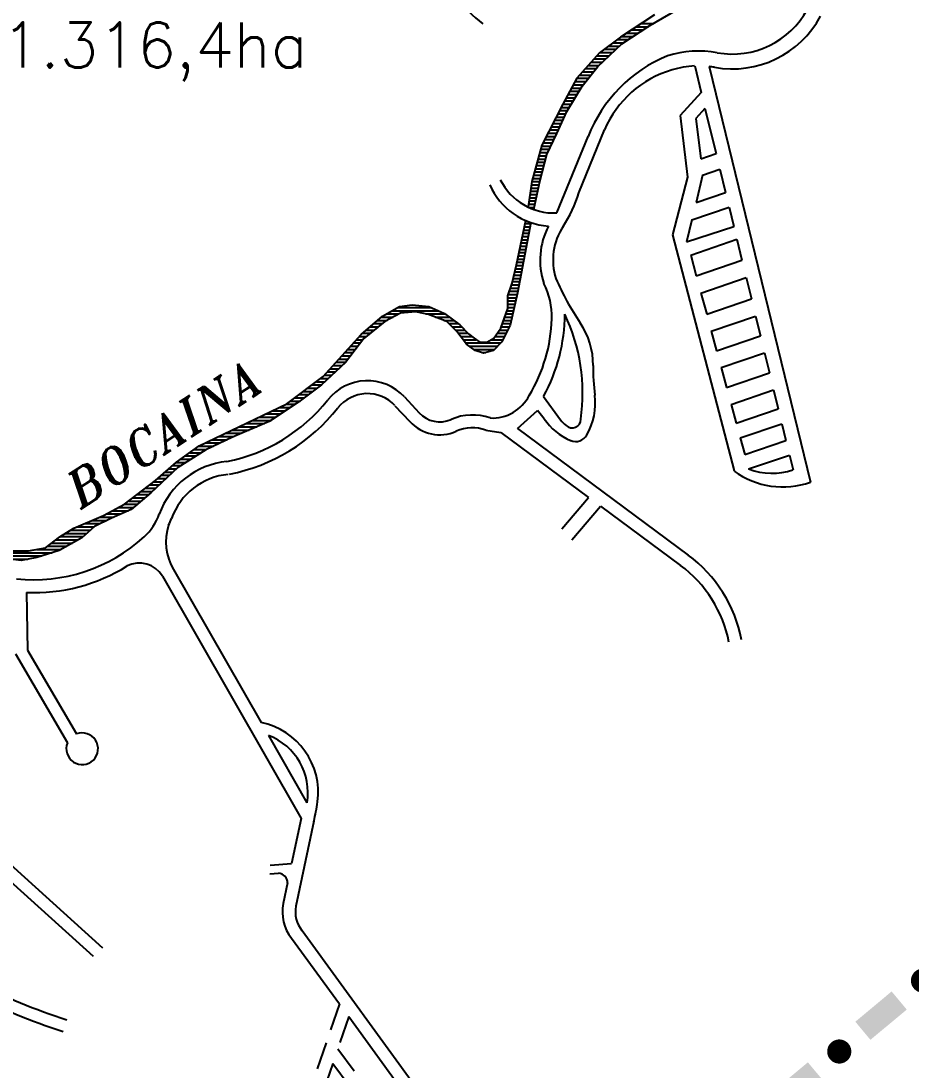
# Model space of a CAD drawing. Extents: x 578289 to 593263, y 7501070 to 7511782.
# Drawn here: x 581405 to 582784, y 7505713 to 7507339 of the extents above; entities that cross this region are included whole.
import ezdxf

# ---------------------------------------------------------------- set-up
doc = ezdxf.new("R2010")
doc.units = 0
doc.header["$LTSCALE"] = 170
doc.header["$MEASUREMENT"] = 0
doc.linetypes.add('HIDDEN', pattern=[0.375, 0.25, -0.125])
doc.layers.get('0').update_dxf_attribs({"linetype": 'CONTINUOUS'})
for name, color, linetype in [('HATCH', 4, 'CONTINUOUS'), ('LIMITE-PROJETO', 1, 'CONTINUOUS'), ('PROJECAO', 7, 'HIDDEN'), ('RIO', 4, 'CONTINUOUS'), ('RUA', 7, 'CONTINUOUS'), ('TEXTO2', 5, 'CONTINUOUS')]:
    doc.layers.add(name, color=color, linetype=linetype)
doc.styles.add('GOTHICI', font='ITALICT8.SHX', dxfattribs={"height": 1.641651})
doc.styles.get("Standard").update_dxf_attribs({"font": 'ROMANSBR.SHX'})

# ---------------------------------------------------------------- blocks, each defined once
blk = doc.blocks.new('R')
at = {"layer": 'LIMITE-PROJETO', "const_width": 18.7}
blk.add_lwpolyline([(-75.2, 0.3, 1), (-93.9, 0.4, 1)], format="xyb", close=True, dxfattribs=at)
at = {"layer": 'LIMITE-PROJETO'}
blk.add_solid([(36.9, 17.7), (36.6, -18.8), (-36.4, 18.3), (-36.6, -18.3)], dxfattribs=at)
blk = doc.blocks.new('*X11')
at = {"color": 0}
for p, q in [((582358.8, 7507330), (582377.1, 7507330)), ((582366.3, 7507335), (582385.4, 7507335)), ((582336.3, 7507315), (582354, 7507315)), ((582343.8, 7507320), (582361.7, 7507320)), ((582351.3, 7507325), (582369.4, 7507325)), ((582315.6, 7507300), (582332.4, 7507300)), ((582322.4, 7507305), (582338.6, 7507305)), ((582329.2, 7507310), (582346.3, 7507310)), ((582297.3, 7507285), (582316.5, 7507285)), ((582302, 7507290), (582321.8, 7507290)), ((582308.8, 7507295), (582327.1, 7507295)), ((582279.5, 7507265), (582296.1, 7507265)), ((582284, 7507270), (582300.5, 7507270)), ((582288.4, 7507275), (582305.8, 7507275)), ((582292.9, 7507280), (582311.1, 7507280)), ((582266.3, 7507250), (582284.3, 7507250)), ((582270.6, 7507255), (582288.2, 7507255)), ((582275.1, 7507260), (582292.2, 7507260)), ((582258.2, 7507235), (582273, 7507235)), ((582260.9, 7507240), (582276.4, 7507240)), ((582263.6, 7507245), (582280.4, 7507245)), ((582250.1, 7507220), (582263.8, 7507220)), ((582252.8, 7507225), (582266.9, 7507225)), ((582255.5, 7507230), (582269.9, 7507230)), ((582239.5, 7507200), (582251.6, 7507200)), ((582242.1, 7507205), (582254.6, 7507205)), ((582244.7, 7507210), (582257.7, 7507210)), ((582247.4, 7507215), (582260.8, 7507215)), ((582231.7, 7507185), (582244.6, 7507185)), ((582234.3, 7507190), (582246.8, 7507190)), ((582236.9, 7507195), (582249.1, 7507195)), ((582224, 7507170), (582237.8, 7507170)), ((582226.6, 7507175), (582240, 7507175)), ((582229.2, 7507180), (582242.3, 7507180)), ((582216.2, 7507155), (582230.9, 7507155)), ((582218.8, 7507160), (582233.2, 7507160)), ((582221.4, 7507165), (582235.5, 7507165)), ((582208.7, 7507135), (582221.5, 7507135)), ((582210.1, 7507140), (582223.9, 7507140)), ((582211.4, 7507145), (582226.2, 7507145)), ((582213.6, 7507150), (582228.5, 7507150)), ((582204.7, 7507120), (582216.9, 7507120)), ((582206.1, 7507125), (582218.2, 7507125)), ((582207.4, 7507130), (582219.6, 7507130)), ((582200.7, 7507105), (582213, 7507105)), ((582202, 7507110), (582214.3, 7507110)), ((582203.4, 7507115), (582215.6, 7507115)), ((582196.6, 7507090), (582209, 7507090)), ((582198, 7507095), (582210.3, 7507095)), ((582199.3, 7507100), (582211.7, 7507100)), ((582193.5, 7507070), (582204.6, 7507070)), ((582194.3, 7507075), (582205.7, 7507075)), ((582195.1, 7507080), (582206.8, 7507080)), ((582195.8, 7507085), (582207.9, 7507085)), ((582191.2, 7507055), (582201.3, 7507055)), ((582192, 7507060), (582202.4, 7507060)), ((582192.8, 7507065), (582203.5, 7507065)), ((582192.2, 7507050), (582200.1, 7507050)), ((582186.1, 7507025), (582194.8, 7507025)), ((582181.9, 7507005), (582190.9, 7507005)), ((582182.9, 7507010), (582191.9, 7507010)), ((582184, 7507015), (582192.9, 7507015)), ((582185.1, 7507020), (582193.8, 7507020)), ((582178.7, 7506990), (582188, 7506990)), ((582179.8, 7506995), (582189, 7506995)), ((582180.8, 7507000), (582190, 7507000)), ((582175.5, 7506975), (582185.2, 7506975)), ((582176.6, 7506980), (582186.1, 7506980)), ((582177.6, 7506985), (582187.1, 7506985)), ((582172.3, 7506960), (582182.3, 7506960)), ((582173.4, 7506965), (582183.2, 7506965)), ((582174.5, 7506970), (582184.2, 7506970)), ((582167.7, 7506940), (582178.4, 7506940)), ((582168.8, 7506945), (582179.4, 7506945)), ((582170, 7506950), (582180.3, 7506950)), ((582171.2, 7506955), (582181.3, 7506955)), ((582163.4, 7506925), (582175.5, 7506925)), ((582165.1, 7506930), (582176.5, 7506930)), ((582166.5, 7506935), (582177.5, 7506935)), ((582159.5, 7506910), (582172.4, 7506910)), ((582160.1, 7506915), (582173.5, 7506915)), ((582161.8, 7506920), (582174.6, 7506920)), ((581988.4, 7506895), (582040.8, 7506895)), ((582159.5, 7506905), (582171.4, 7506905)), ((582159.5, 7506900), (582170.3, 7506900)), ((582159.5, 7506895), (582169.2, 7506895)), ((581957.6, 7506875), (581972.2, 7506875)), ((581963.4, 7506880), (581981.4, 7506880)), ((581971.2, 7506885), (581990.6, 7506885)), ((581979.8, 7506890), (582051.8, 7506890)), ((582032.3, 7506885), (582062.2, 7506885)), ((582047.1, 7506880), (582069.1, 7506880)), ((582060.1, 7506875), (582076, 7506875)), ((582152.9, 7506875), (582164.8, 7506875)), ((582154.7, 7506880), (582165.9, 7506880)), ((582156.5, 7506885), (582167, 7506885)), ((582158.2, 7506890), (582168.1, 7506890)), ((581940.3, 7506860), (581952.4, 7506860)), ((581946.1, 7506865), (581958.6, 7506865)), ((581951.9, 7506870), (581964.9, 7506870)), ((582068.1, 7506870), (582082.8, 7506870)), ((582073.1, 7506865), (582088.2, 7506865)), ((582078.1, 7506860), (582092.8, 7506860)), ((582146.5, 7506860), (582159.4, 7506860)), ((582149.3, 7506865), (582161.9, 7506865)), ((582151.1, 7506870), (582163.7, 7506870)), ((581925, 7506845), (581934.6, 7506845)), ((581929.5, 7506850), (581939.9, 7506850)), ((581934.6, 7506855), (581946.1, 7506855)), ((582082.5, 7506855), (582097.5, 7506855)), ((582086.3, 7506850), (582103.8, 7506850)), ((582090.2, 7506845), (582110.4, 7506845)), ((582133.3, 7506845), (582151.9, 7506845)), ((582139.4, 7506850), (582154.4, 7506850)), ((582142.9, 7506855), (582156.9, 7506855)), ((581911.4, 7506830), (581923.1, 7506830)), ((581915.9, 7506835), (581926.9, 7506835)), ((581920.5, 7506840), (581930.7, 7506840)), ((582094.1, 7506840), (582148.6, 7506840)), ((582099.8, 7506835), (582143.6, 7506835)), ((582106.5, 7506830), (582138.6, 7506830)), ((581893.3, 7506810), (581907.8, 7506810)), ((581897.8, 7506815), (581911.6, 7506815)), ((581902.4, 7506820), (581915.4, 7506820)), ((581906.9, 7506825), (581919.3, 7506825)), ((582118.8, 7506825), (582125.2, 7506825)), ((581879.7, 7506795), (581891.9, 7506795)), ((581884.2, 7506800), (581897.2, 7506800)), ((581888.8, 7506805), (581902.5, 7506805)), ((581862.7, 7506780), (581875.9, 7506780)), ((581869.3, 7506785), (581881.3, 7506785)), ((581875.2, 7506790), (581886.6, 7506790)), ((581842.7, 7506765), (581857.3, 7506765)), ((581849.3, 7506770), (581864, 7506770)), ((581856, 7506775), (581870.6, 7506775)), ((581815.5, 7506745), (581830, 7506745)), ((581822.7, 7506750), (581837.3, 7506750)), ((581829.3, 7506755), (581844, 7506755)), ((581836, 7506760), (581850.6, 7506760)), ((581784.2, 7506730), (581807.5, 7506730)), ((581794.7, 7506735), (581815, 7506735)), ((581805.1, 7506740), (581822.5, 7506740)), ((581752.9, 7506715), (581782.3, 7506715)), ((581763.4, 7506720), (581792.5, 7506720)), ((581773.8, 7506725), (581800, 7506725)), ((581721.6, 7506700), (581746.8, 7506700)), ((581732.1, 7506705), (581758.6, 7506705)), ((581742.5, 7506710), (581770.4, 7506710)), ((581680.3, 7506680), (581703, 7506680)), ((581690.3, 7506685), (581713.6, 7506685)), ((581700.8, 7506690), (581724.2, 7506690)), ((581711.2, 7506695), (581734.9, 7506695)), ((581659.4, 7506665), (581676.2, 7506665)), ((581666.4, 7506670), (581684.2, 7506670)), ((581673.3, 7506675), (581692.5, 7506675)), ((581639.8, 7506650), (581652.2, 7506650)), ((581645.6, 7506655), (581660.2, 7506655)), ((581652.4, 7506660), (581668.2, 7506660)), ((581622.5, 7506635), (581634.8, 7506635)), ((581628.3, 7506640), (581640.1, 7506640)), ((581634, 7506645), (581645.4, 7506645)), ((581597.7, 7506615), (581613.7, 7506615)), ((581604.2, 7506620), (581619, 7506620)), ((581610.6, 7506625), (581624.3, 7506625)), ((581616.7, 7506630), (581629.5, 7506630)), ((581578.3, 7506600), (581597, 7506600)), ((581584.7, 7506605), (581602.8, 7506605)), ((581591.2, 7506610), (581608.4, 7506610)), ((581556, 7506585), (581579.5, 7506585)), ((581565.3, 7506590), (581585.3, 7506590)), ((581571.8, 7506595), (581591.1, 7506595)), ((581526.7, 7506570), (581548.3, 7506570)), ((581537.2, 7506575), (581560, 7506575)), ((581546.6, 7506580), (581571.6, 7506580)), ((581481.9, 7506550), (581512.6, 7506550)), ((581491.7, 7506555), (581518.2, 7506555)), ((581503.3, 7506560), (581527.8, 7506560)), ((581515, 7506565), (581537.8, 7506565)), ((581458.8, 7506535), (581493.7, 7506535)), ((581465.2, 7506540), (581501.4, 7506540)), ((581473.5, 7506545), (581507, 7506545)), ((581429.2, 7506520), (581467.1, 7506520)), ((581446.3, 7506525), (581475.9, 7506525)), ((581452.6, 7506530), (581484.8, 7506530)), ((581253.8, 7506510), (581437.3, 7506510)), ((581268.3, 7506515), (581453.3, 7506515)), ((581389.2, 7506505), (581415.6, 7506505))]:
    blk.add_line(p, q, dxfattribs=at)

msp = doc.modelspace()

# ---------------------------------------------------------------- linework, layer by layer
at = {"layer": 'PROJECAO'}
for p, q in [((581898.4, 7505816), (581687.1, 7505197.4)), ((581912.8, 7505796.3), (581895.8, 7505746.4)), ((581895.8, 7505746.4), (582000.2, 7505605.9)), ((581888, 7505723.5), (581828.9, 7505550.7)), ((581888, 7505723.5), (581984.6, 7505593.4))]:
    msp.add_line(p, q, dxfattribs=at)
at = {"layer": 'RIO'}
msp.add_lwpolyline([(582386.6, 7507348.6), (582334.2, 7507313.6), (582301.4, 7507289.6), (582266.5, 7507250.3), (582244.7, 7507209.9), (582211.9, 7507146.6), (582196.6, 7507089.9), (582190.6, 7507050.7), (582199.5, 7507046.9), (582209.1, 7507090.4), (582220, 7507131.8), (582235.3, 7507164.6), (582250.6, 7507198.4), (582274.7, 7507237.7), (582298.7, 7507268.3), (582335.8, 7507303.2), (582379.5, 7507331.6), (582431.9, 7507362.1)], dxfattribs=at)
at = {"layer": 'RIO', "linetype": 'CONTINUOUS'}
msp.add_lwpolyline([(581386.1, 7506517.9), (581416.7, 7506517.9), (581442.9, 7506522.3), (581464.8, 7506539.7), (581486.6, 7506552.8), (581532.5, 7506572.5), (581565.3, 7506590), (581613.3, 7506627.1), (581646.1, 7506655.5), (581681, 7506680.6), (581816.8, 7506745.6), (581873.4, 7506788), (581932.3, 7506853), (581965, 7506881.4), (581991.2, 7506896.7), (582010.9, 7506898.9), (582037.1, 7506896.7), (582061.2, 7506885.8), (582085.2, 7506868.3), (582098.3, 7506854.1), (582107, 7506847.6), (582115.8, 7506841), (582126.7, 7506841), (582137.6, 7506847.6), (582148.5, 7506862.8), (582159.5, 7506893.4), (582159.5, 7506913.1), (582166, 7506932.7), (582172.6, 7506961.1), (582187.1, 7507029.6), (582195.1, 7507026.6), (582174.2, 7506917.9), (582163.2, 7506867.7), (582150.1, 7506841.5), (582137, 7506828.4), (582121.7, 7506824), (582108.6, 7506828.4), (582095.5, 7506838.2), (582080.2, 7506857.9), (582064.9, 7506873.1), (582036.5, 7506884.1), (582016.9, 7506888.4), (581992.8, 7506886.2), (581968.8, 7506873.1), (581936.1, 7506846.9), (581907.7, 7506809.8), (581870.5, 7506774.9), (581835.6, 7506748.7), (581789.7, 7506718.1), (581732.9, 7506694.1), (581691.4, 7506674.5), (581647.7, 7506647.2), (581606.2, 7506607.9), (581575.6, 7506581.7), (581545, 7506568.6), (581518.8, 7506555.5), (581499.1, 7506538), (581464.2, 7506518.4), (581429.2, 7506507.5), (581405.2, 7506503.1), (581368.1, 7506507.5)], dxfattribs=at)
at = {"layer": 'RUA', "linetype": 'CONTINUOUS'}
for p, q in [((582448.9, 7507269.2), (582458.8, 7507228.3)), ((582471.4, 7507268.3), (582628.3, 7506624.4)), ((582458.8, 7507228.3), (582426.2, 7507192.4)), ((582464.9, 7507203.3), (582450.8, 7507187.8)), ((582464.9, 7507203.3), (582482, 7507133.4)), ((582426.2, 7507192.4), (582437.9, 7507097)), ((582450.8, 7507187.8), (582458.5, 7507125.4)), ((582269.3, 7507072.6), (582308.9, 7507170.4)), ((582235.1, 7507041.4), (582283.8, 7507160)), ((582458.5, 7507125.4), (582482, 7507133.4)), ((582461.2, 7507100.1), (582487.9, 7507109.1)), ((582487.9, 7507109.1), (582496.6, 7507073.2)), ((582437.9, 7507097), (582414.5, 7507007.5)), ((582461.2, 7507100.1), (582451, 7507057.6)), ((582451, 7507057.6), (582496.6, 7507073.2)), ((582444.6, 7507030.7), (582502.2, 7507050.4)), ((582502.2, 7507050.4), (582509.4, 7507020.5)), ((582444.6, 7507030.7), (582436.4, 7506996.8)), ((582414.5, 7507007.5), (582510, 7506641.6)), ((582436.4, 7506996.8), (582509.4, 7507020.5)), ((582442.7, 7506976.2), (582514.3, 7507000.7)), ((582514.3, 7507000.7), (582522.2, 7506968.3)), ((582442.7, 7506976.2), (582451.4, 7506944.1)), ((582451.4, 7506944.1), (582522.2, 7506968.3)), ((582458.7, 7506917.3), (582528.8, 7506941.2)), ((582528.8, 7506941.2), (582536.8, 7506908.2)), ((582458.7, 7506917.3), (582467.6, 7506884.5)), ((582467.6, 7506884.5), (582536.8, 7506908.2)), ((582474.7, 7506858.3), (582543.2, 7506881.7)), ((582543.2, 7506881.7), (582550.7, 7506851.1)), ((582474.7, 7506858.3), (582482.9, 7506828)), ((582482.9, 7506828), (582550.7, 7506851.1)), ((582490, 7506801.8), (582557.1, 7506824.7)), ((582557.1, 7506824.7), (582564.7, 7506793.5)), ((582490, 7506801.8), (582498.4, 7506770.9)), ((582498.4, 7506770.9), (582564.7, 7506793.5)), ((582505.4, 7506744.7), (582571.2, 7506767.1)), ((582571.2, 7506767.1), (582578.3, 7506737.7)), ((581999.1, 7506756.4), (582021.9, 7506731.7)), ((582214.7, 7506757.1), (582241.1, 7506720.9)), ((582505.4, 7506744.7), (582513.3, 7506715.5)), ((581984.4, 7506742.8), (582007.3, 7506718.1)), ((582174.3, 7506707.3), (582205.4, 7506735.3)), ((582215.9, 7506722.6), (582205.4, 7506735.3)), ((582513.3, 7506715.5), (582578.3, 7506737.7)), ((582519.5, 7506692.9), (582583.9, 7506714.9)), ((582583.9, 7506714.9), (582590.2, 7506689)), ((582125.3, 7506704.9), (582148.6, 7506701.4)), ((582148.6, 7506701.4), (582284.6, 7506600.7)), ((582174.3, 7506707.3), (582438.8, 7506511.4)), ((582519.5, 7506692.9), (582526.4, 7506667.2)), ((582526.4, 7506667.2), (582590.2, 7506689)), ((582532.5, 7506644.7), (582595.7, 7506666.2)), ((582595.7, 7506666.2), (582601.3, 7506643.3)), ((582243.2, 7506552.2), (582284.6, 7506600.7)), ((582258.4, 7506534.9), (582303, 7506587.1)), ((582303, 7506587.1), (582426.9, 7506495.3)), ((581641.4, 7506488.8), (581777, 7506251.8)), ((581624, 7506478.9), (581839, 7506103)), ((581413.3, 7506453.4), (581415, 7506363.9)), ((581396.1, 7506358.5), (581476.9, 7506220.4)), ((581415, 7506363.9), (581490.9, 7506234.2)), ((581135.3, 7506260.8), (581531.4, 7505903)), ((581128.1, 7506240.8), (581516.6, 7505890)), ((581788.4, 7506231.8), (581848.1, 7506127.4)), ((581839, 7506103), (581824.3, 7506033.5)), ((581858.6, 7506098.8), (581830.8, 7505967.3)), ((581791.2, 7506030.9), (581824.3, 7506033.5)), ((581790.3, 7506017.3), (581803.9, 7506018.4)), ((581818, 7506003.4), (581811.2, 7505971.5)), ((581824.2, 7505917.8), (581898.4, 7505816)), ((581840.4, 7505929.6), (582179.5, 7505464.7)), ((581912.8, 7505796.3), (582032.7, 7505632))]:
    msp.add_line(p, q, dxfattribs=at)
for centre, radius, start, end in [((582203.1, 7507446.5), 139.3, 186.4178, 233.5785), ((582507.4, 7507419.4), 154.8, 259.6922, 331.8699), ((582507.4, 7507419.4), 131.8, 259.6922, 331.8699), ((582493.1, 7507077), 225.2, 112.508, 158.3821), ((582454.9, 7507130.5), 161.8, 79.6922, 107.2396), ((582454.9, 7507130.5), 138.8, 92.4857, 107.2396), ((582454.9, 7507130.5), 138.8, 79.6922, 83.147), ((582460.2, 7507105), 164.7, 106.3593, 156.6102), ((582231.5, 7507135.3), 94, 206.8834, 272.2179), ((582229.5, 7507128.2), 107.3, 203.6332, 266.1269), ((582086.7, 7507125.9), 190.2, 326.3709, 343.7152), ((582323.6, 7506968.4), 114.2, 152.5036, 198.4394), ((582323.6, 7506968.4), 94.2, 146.3709, 197.6193), ((582617.4, 7507105.2), 417.7, 203.31, 214.0983), ((582113.7, 7506880.8), 113.8, 358.3345, 26.9005), ((581984.2, 7506884.6), 243.4, 328.8658, 358.3345), ((581984.2, 7506884.6), 263.4, 331.0657, 0.0008), ((581992.6, 7506762.5), 282.7, 351.7169, 25.5847), ((582175.3, 7506805.9), 116.2, 359.5977, 34.0983), ((582653.9, 7506802.5), 362.4, 179.5977, 186.8859), ((581941.7, 7506703.2), 78.3, 42.8236, 141.6649), ((581941.7, 7506703.2), 58.3, 42.8236, 141.6649), ((581672.5, 7506916), 264.8, 281.2295, 321.6649), ((582135.2, 7506788.1), 64.4, 267.0712, 332.8591), ((582193.4, 7506746.9), 101.4, 330.7903, 6.8859), ((581672.5, 7506916), 284.8, 281.2295, 321.6649), ((582053.9, 7506761.3), 43.5, 222.8236, 293.6509), ((582104.6, 7506645.5), 82.9, 70.7514, 113.6509), ((582053.9, 7506761.3), 63.5, 222.8236, 293.6509), ((582292, 7506772.9), 91.2, 213.4291, 247.2375), ((582272.9, 7506744.1), 39.4, 216.056, 233.9822), ((582259.1, 7506721.7), 13.3, 225.6338, 0.203), ((582104.6, 7506645.5), 62.9, 70.7514, 113.6509), ((582264.5, 7506707.2), 20, 247.2375, 330.7903), ((581736.4, 7506532.2), 124.7, 95.6632, 160.0499), ((581736.4, 7506532.2), 104.7, 95.6632, 160.0499), ((582585.3, 7506744.2), 127.3, 233.7404, 289.7462), ((582568.8, 7506742.3), 104.1, 249.6022, 288.1799), ((581536.2, 7506604.9), 88.3, 312.5348, 340.0499), ((581536.2, 7506604.9), 108.3, 334.1568, 340.0499), ((581712.4, 7506531.7), 82.9, 161.7354, 211.0976), ((581424.7, 7506726.4), 253.3, 263.9075, 312.5348), ((582311, 7506338.9), 214.7, 11.0398, 53.4682), ((581424.7, 7506726.4), 273.3, 267.6162, 301.9438), ((581588.3, 7506457.2), 41.8, 31.1932, 116.9883), ((582311, 7506338.9), 194.7, 11.0398, 53.4682), ((581754.7, 7506143.3), 110.8, 352.5411, 78.3955), ((581499.7, 7506211.2), 24.6, 158.0944, 111.1766), ((581754.7, 7506143.3), 94.8, 350.3368, 69.1859), ((581628.8, 7506159.7), 237.7, 345.1504, 352.5411), ((581802.8, 7506003.2), 15.2, 0.7438, 85.8563), ((581874, 7505958.2), 64.1, 168.063, 219.0953), ((581877.2, 7505959), 47.2, 169.8054, 218.5988), ((581722.1, 7506575.7), 822, 231.2725, 252.574), ((581722.1, 7506575.7), 841, 231.2725, 252.574)]:
    msp.add_arc(centre, radius, start, end, dxfattribs=at)

# ---------------------------------------------------------------- block references
at = {"layer": 'HATCH'}
msp.add_blockref('*X11', (0, 0), dxfattribs=at)
at = {"layer": 'LIMITE-PROJETO', "rotation": 220.2425982070216}
for p in [(582738, 7505797.6), (582608.2, 7505687.8)]:
    msp.add_blockref('R', p, dxfattribs=at)

# ---------------------------------------------------------------- texts
at = {"layer": 'RIO', "style": 'GOTHICI'}
msp.add_text('BOCAINA', height=55, rotation=33.1288, dxfattribs=at).set_placement((581497, 7506582.3))
at = {"layer": 'TEXTO2'}
msp.add_text('1.316,4ha', height=70, dxfattribs=at).set_placement((581374.8, 7507266.7))

doc.saveas('drawing.dxf')
